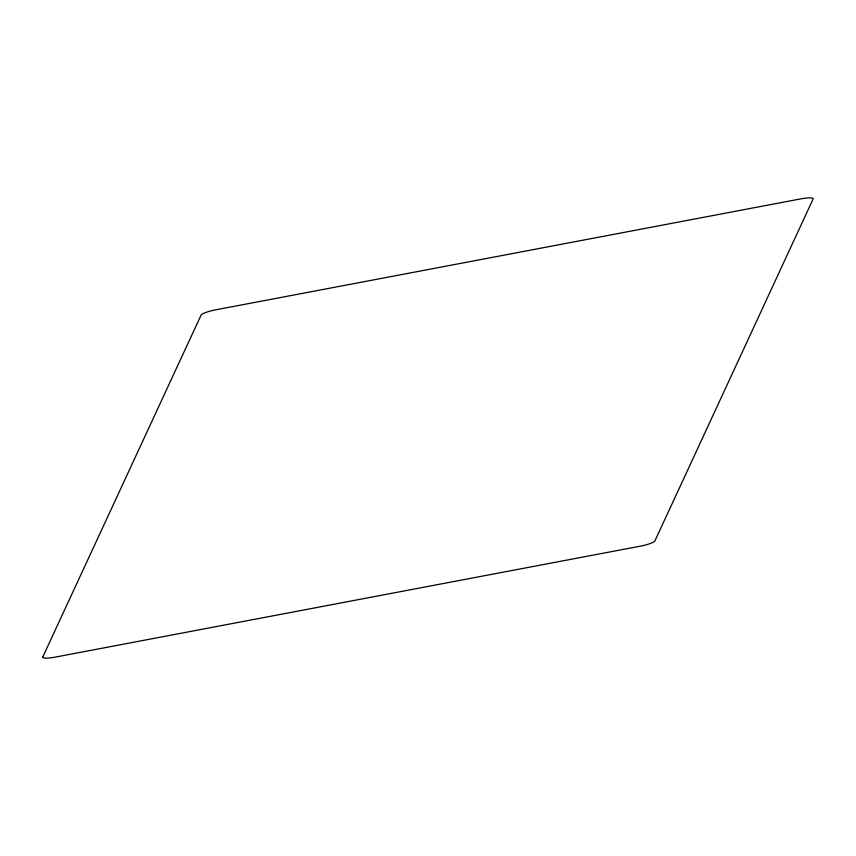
<?xml version="1.0" encoding="UTF-8"?>
<svg xmlns="http://www.w3.org/2000/svg" width="856" height="856" viewBox="0 0 856 856"><rect width="100%" height="100%" fill="white"/><g stroke="black" fill="none" stroke-linecap="round" stroke-linejoin="round"><path stroke-width="1.28" d="M42.832 656.905L42.8 657.205A13.974 2.568 -12.2 0 0 53.361 657.472L641.936 545.861A13.974 2.568 -12.2 0 0 654.797 541.153L813.2 198.795A13.974 2.568 -12.2 0 0 802.639 198.528L214.064 310.14A13.974 2.568 -12.2 0 0 201.203 314.848L42.864 656.798"/></g></svg>
